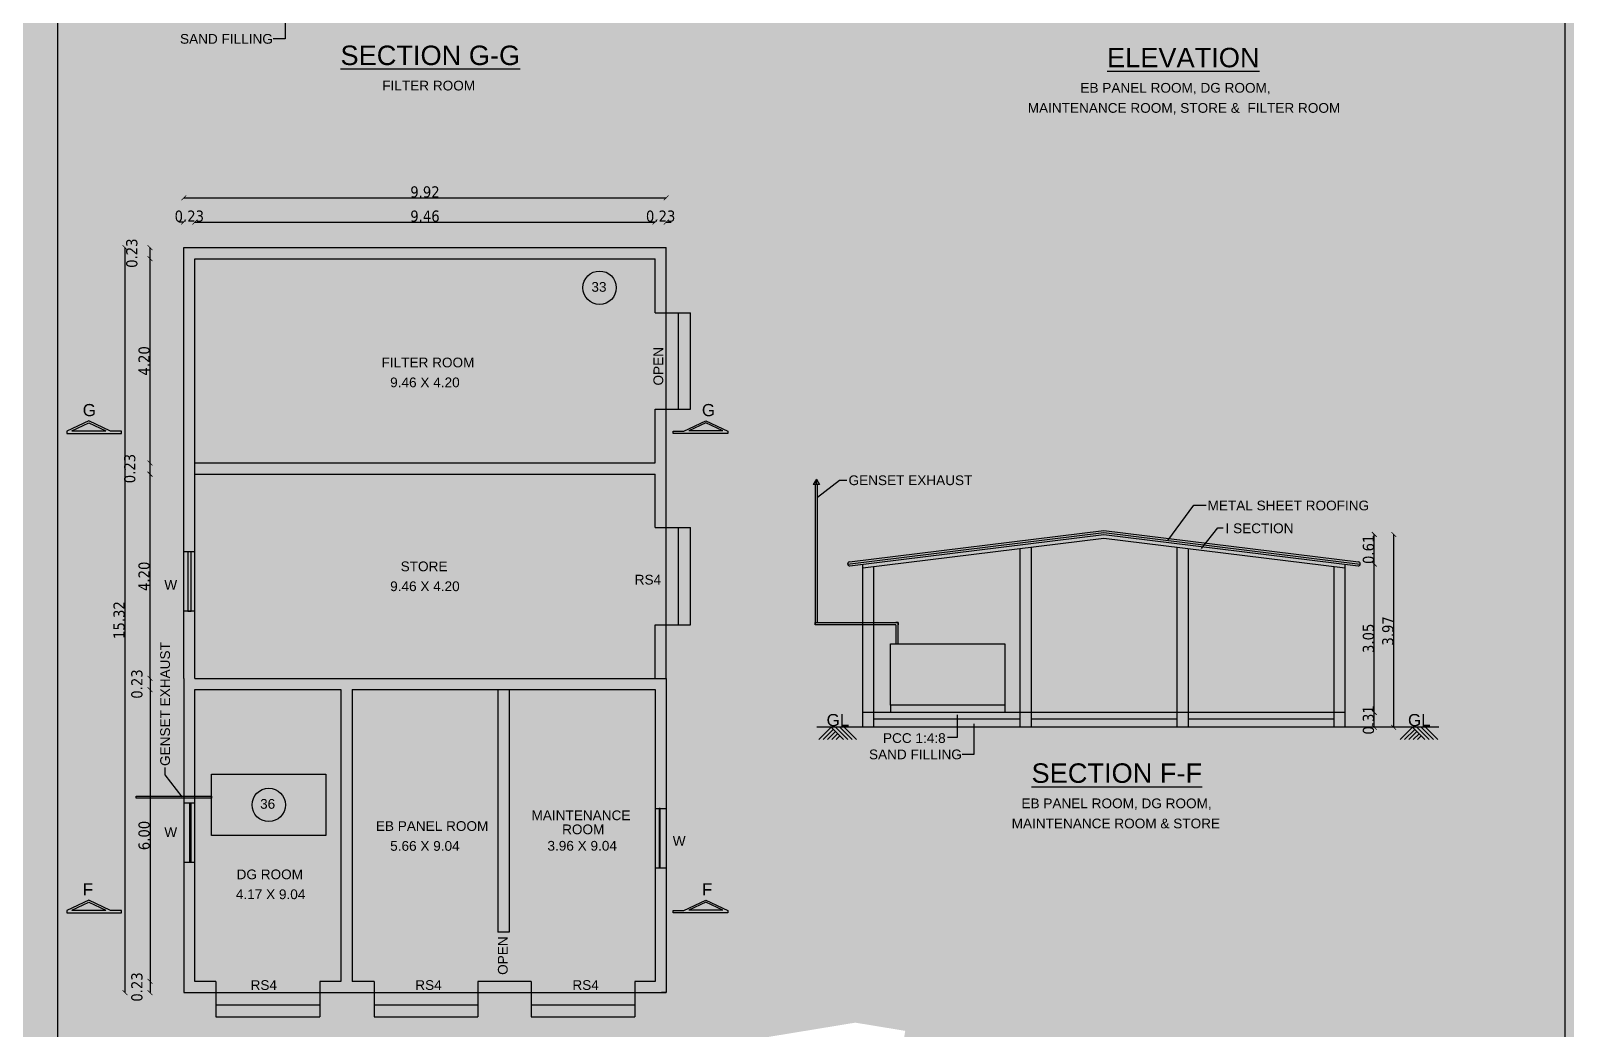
# Model space of a CAD drawing. Header units: metres. Extents: x 0 to 11269, y -5244 to -4054.
# Drawn here: x 10166.72 to 10198.29, y -4852.81 to -4832.27 of the extents above; entities that cross this region are included whole.
import ezdxf

# ---------------------------------------------------------------- set-up
doc = ezdxf.new("R2010")
doc.units = ezdxf.units.M
doc.header["$MEASUREMENT"] = 0
doc.header["$PDMODE"] = 2
doc.linetypes.add('HIDDEN', pattern=[0.375, 0.25, -0.125])
for name, color, linetype in [('2CON', 5, 'Continuous'), ('3CON', 3, 'Continuous'), ('BLK_7_PLINTH_HEIGHT', 7, 'Continuous'), ('BOUNDARY', 6, 'Continuous'), ('DIM', 3, 'Continuous'), ('G', 5, 'Continuous'), ('REIN', 3, 'Continuous'), ('TEX', 2, 'Continuous')]:
    doc.layers.add(name, color=color, linetype=linetype)
doc.styles.get("Standard").update_dxf_attribs({"font": 'arial.ttf'})
doc.styles.add('STYLE1', font='tahoma.ttf', dxfattribs={"height": 0.23})
doc.styles.add('SUBBU3', font='swissl.ttf', dxfattribs={"width": 0.8})
doc.dimstyles.new('300', dxfattribs={"dimscale": 0.1, "dimtxt": 500, "dimasz": 2000, "dimexe": 400, "dimexo": 1500, "dimgap": 0, "dimtad": 1, "dimlfac": 0.001, "dimzin": 0, "dimdsep": 46, "dimtxsty": 'Standard', "dimcen": 800, "dimse1": 1, "dimse2": 1, "dimclrd": 1, "dimclre": 5, "dimclrt": 3, "dimadec": 0, "dimazin": 0, "dimtfac": 1, "dimtix": 1, "dimtofl": 0, "dimtmove": 1, "dimatfit": 3, "dimfxl": 0, "dimtolj": 1, "dimtzin": 0, "dimarcsym": 0})
doc.dimstyles.new('FLOOR PLAN', dxfattribs={"dimtxt": 0.4, "dimasz": 0.1, "dimexe": 0.18, "dimexo": 0.0625, "dimgap": 0, "dimtad": 1, "dimzin": 0, "dimdsep": 46, "dimtxsty": 'Standard', "dimblk": 'ARCHTICK', "dimcen": 0.09, "dimse1": 1, "dimse2": 1, "dimclrd": 254, "dimclrt": 3, "dimadec": 0, "dimazin": 0, "dimtfac": 1, "dimtix": 1, "dimtofl": 0, "dimtmove": 1, "dimatfit": 0, "dimfxl": 0, "dimtolj": 1, "dimtzin": 0, "dimlwd": -1, "dimarcsym": 0})
doc.dimstyles.new('GG', dxfattribs={"dimscale": 0.1, "dimtxt": 2000, "dimasz": 2000, "dimexe": 400, "dimexo": 1500, "dimgap": 0.08, "dimtad": 1, "dimlfac": 0.001, "dimzin": 0, "dimdsep": 46, "dimtxsty": 'Standard', "dimcen": 800, "dimse1": 1, "dimse2": 1, "dimclrd": 1, "dimclre": 5, "dimclrt": 3, "dimadec": 0, "dimazin": 0, "dimtfac": 1, "dimtix": 1, "dimtofl": 0, "dimtmove": 0, "dimatfit": 3, "dimfxl": 0, "dimtolj": 1, "dimtzin": 0, "dimarcsym": 0})
doc.dimstyles.new('STY', dxfattribs={"dimscale": 0.9, "dimtxt": 0.23, "dimasz": 0.18, "dimexe": 0.15, "dimexo": 0.6, "dimgap": 0.1, "dimtad": 1, "dimtih": 1, "dimtoh": 1, "dimzin": 0, "dimdsep": 46, "dimtxsty": 'Standard', "dimblk": 'ARCHTICK', "dimcen": 0.09375, "dimdle": 0.1, "dimse1": 1, "dimse2": 1, "dimclrd": 256, "dimclrt": 256, "dimadec": 0, "dimazin": 0, "dimtfac": 1, "dimtix": 1, "dimtmove": 1, "dimatfit": 0, "dimfxl": 0, "dimtolj": 1, "dimtzin": 0, "dimlwd": -1, "dimarcsym": 0})

# ---------------------------------------------------------------- blocks, each defined once
blk = doc.blocks.new('_ArchTick')
at = {"color": 0, "lineweight": 0, "const_width": 0.15}
blk.add_lwpolyline([(-0.5, -0.5), (0.5, 0.5)], dxfattribs=at)
blk = doc.blocks.new('*D73')
at = {"layer": 'DEFPOINTS', "color": 0, "linetype": 'ByBlock', "ltscale": 100}
for p in [(10179.788, -4835.71), (10169.868, -4837.335), (10179.788, -4837.335)]:
    blk.add_point(p, dxfattribs=at)
at = {"layer": 'DIM', "color": 254, "linetype": 'HIDDEN', "ltscale": 100}
blk.add_line((10169.868, -4835.71), (10179.788, -4835.71), dxfattribs=at)
at = {"layer": 'DIM', "color": 254, "linetype": 'ByBlock', "ltscale": 100, "xscale": 0.1, "yscale": 0.1, "zscale": 0.1, "rotation": 180}
blk.add_blockref('_ArchTick', (10169.868, -4835.71), dxfattribs=at)
at = {"layer": 'DIM', "color": 254, "linetype": 'ByBlock', "ltscale": 100, "xscale": 0.1, "yscale": 0.1, "zscale": 0.1}
blk.add_blockref('_ArchTick', (10179.788, -4835.71), dxfattribs=at)
at = {"layer": 'DIM', "color": 3, "linetype": 'ByBlock', "ltscale": 100, "insert": (10174.828, -4835.591), "char_height": 0.23, "attachment_point": 5, "style": 'STYLE1'}
blk.add_mtext('\\A1;9.92', dxfattribs=at)
blk = doc.blocks.new('*D74')
at = {"layer": 'DEFPOINTS', "color": 0, "linetype": 'ByBlock', "ltscale": 100}
for p in [(10169.175, -4845.823), (10170.84, -4845.593), (10170.84, -4845.823)]:
    blk.add_point(p, dxfattribs=at)
at = {"layer": 'DIM', "color": 254, "linetype": 'HIDDEN', "ltscale": 100}
blk.add_line((10169.175, -4845.593), (10169.175, -4845.823), dxfattribs=at)
at = {"layer": 'DIM', "color": 254, "linetype": 'ByBlock', "ltscale": 100, "xscale": 0.1, "yscale": 0.1, "zscale": 0.1}
for p, rotation in [((10169.175, -4845.593), 90), ((10169.175, -4845.823), 270)]:
    blk.add_blockref('_ArchTick', p, dxfattribs=dict(at, rotation=rotation))
at = {"layer": 'DIM', "color": 3, "linetype": 'ByBlock', "ltscale": 100, "insert": (10168.907, -4845.708), "char_height": 0.23, "attachment_point": 5, "rotation": 90, "style": 'STYLE1'}
blk.add_mtext('\\A1;0.23', dxfattribs=at)
blk = doc.blocks.new('*D75')
at = {"layer": 'DEFPOINTS', "color": 0, "linetype": 'ByBlock', "ltscale": 100}
for p in [(10170.84, -4845.823), (10169.175, -4851.823), (10170.413, -4851.823)]:
    blk.add_point(p, dxfattribs=at)
at = {"layer": 'DIM', "color": 254, "linetype": 'HIDDEN', "ltscale": 100}
blk.add_line((10169.175, -4845.823), (10169.175, -4851.823), dxfattribs=at)
at = {"layer": 'DIM', "color": 254, "linetype": 'ByBlock', "ltscale": 100, "xscale": 0.1, "yscale": 0.1, "zscale": 0.1}
for p, rotation in [((10169.175, -4845.823), 90), ((10169.175, -4851.823), 270)]:
    blk.add_blockref('_ArchTick', p, dxfattribs=dict(at, rotation=rotation))
at = {"layer": 'DIM', "color": 3, "linetype": 'ByBlock', "ltscale": 100, "insert": (10169.055, -4848.823), "char_height": 0.23, "attachment_point": 5, "rotation": 90, "style": 'STYLE1'}
blk.add_mtext('\\A1;6.00', dxfattribs=at)
blk = doc.blocks.new('*D76')
at = {"layer": 'DEFPOINTS', "color": 0, "linetype": 'ByBlock', "ltscale": 100}
for p in [(10170.413, -4851.823), (10169.175, -4852.053), (10170.413, -4852.053)]:
    blk.add_point(p, dxfattribs=at)
at = {"layer": 'DIM', "color": 254, "linetype": 'HIDDEN', "ltscale": 100}
blk.add_line((10169.175, -4851.823), (10169.175, -4852.053), dxfattribs=at)
at = {"layer": 'DIM', "color": 254, "linetype": 'ByBlock', "ltscale": 100, "xscale": 0.1, "yscale": 0.1, "zscale": 0.1}
for p, rotation in [((10169.175, -4851.823), 90), ((10169.175, -4852.053), 270)]:
    blk.add_blockref('_ArchTick', p, dxfattribs=dict(at, rotation=rotation))
at = {"layer": 'DIM', "color": 3, "linetype": 'ByBlock', "ltscale": 100, "insert": (10168.907, -4851.938), "char_height": 0.23, "attachment_point": 5, "rotation": 90, "style": 'STYLE1'}
blk.add_mtext('\\A1;0.23', dxfattribs=at)
blk = doc.blocks.new('*D77')
at = {"layer": 'DEFPOINTS', "color": 0, "linetype": 'ByBlock', "ltscale": 100}
for p in [(10169.868, -4836.209), (10169.868, -4837.088), (10170.098, -4837.318)]:
    blk.add_point(p, dxfattribs=at)
at = {"layer": 'DIM', "color": 254, "linetype": 'HIDDEN', "ltscale": 100}
for p, q in [((10169.868, -4836.209), (10169.768, -4836.209)), ((10170.098, -4836.209), (10170.198, -4836.209))]:
    blk.add_line(p, q, dxfattribs=at)
at = {"layer": 'DIM', "color": 254, "linetype": 'ByBlock', "ltscale": 100, "xscale": 0.1, "yscale": 0.1, "zscale": 0.1}
blk.add_blockref('_ArchTick', (10169.868, -4836.209), dxfattribs=at)
at = {"layer": 'DIM', "color": 254, "linetype": 'ByBlock', "ltscale": 100, "xscale": 0.1, "yscale": 0.1, "zscale": 0.1, "rotation": 180}
blk.add_blockref('_ArchTick', (10170.098, -4836.209), dxfattribs=at)
at = {"layer": 'DIM', "color": 3, "linetype": 'ByBlock', "ltscale": 100, "insert": (10169.983, -4836.089), "char_height": 0.23, "attachment_point": 5, "style": 'STYLE1'}
blk.add_mtext('\\A1;0.23', dxfattribs=at)
blk = doc.blocks.new('*D78')
at = {"layer": 'DEFPOINTS', "color": 0, "linetype": 'ByBlock', "ltscale": 100}
for p in [(10179.558, -4836.209), (10170.098, -4837.318), (10179.558, -4837.318)]:
    blk.add_point(p, dxfattribs=at)
at = {"layer": 'DIM', "color": 254, "linetype": 'HIDDEN', "ltscale": 100}
blk.add_line((10170.098, -4836.209), (10179.558, -4836.209), dxfattribs=at)
at = {"layer": 'DIM', "color": 254, "linetype": 'ByBlock', "ltscale": 100, "xscale": 0.1, "yscale": 0.1, "zscale": 0.1, "rotation": 180}
blk.add_blockref('_ArchTick', (10170.098, -4836.209), dxfattribs=at)
at = {"layer": 'DIM', "color": 254, "linetype": 'ByBlock', "ltscale": 100, "xscale": 0.1, "yscale": 0.1, "zscale": 0.1}
blk.add_blockref('_ArchTick', (10179.558, -4836.209), dxfattribs=at)
at = {"layer": 'DIM', "color": 3, "linetype": 'ByBlock', "ltscale": 100, "insert": (10174.828, -4836.089), "char_height": 0.23, "attachment_point": 5, "style": 'STYLE1'}
blk.add_mtext('\\A1;9.46', dxfattribs=at)
blk = doc.blocks.new('*D79')
at = {"layer": 'DEFPOINTS', "color": 0, "linetype": 'ByBlock', "ltscale": 100}
for p in [(10179.788, -4836.209), (10179.558, -4837.318), (10179.788, -4837.318)]:
    blk.add_point(p, dxfattribs=at)
at = {"layer": 'DIM', "color": 254, "linetype": 'HIDDEN', "ltscale": 100}
for p, q in [((10179.558, -4836.209), (10179.458, -4836.209)), ((10179.788, -4836.209), (10179.888, -4836.209))]:
    blk.add_line(p, q, dxfattribs=at)
at = {"layer": 'DIM', "color": 254, "linetype": 'ByBlock', "ltscale": 100, "xscale": 0.1, "yscale": 0.1, "zscale": 0.1}
blk.add_blockref('_ArchTick', (10179.558, -4836.209), dxfattribs=at)
at = {"layer": 'DIM', "color": 254, "linetype": 'ByBlock', "ltscale": 100, "xscale": 0.1, "yscale": 0.1, "zscale": 0.1, "rotation": 180}
blk.add_blockref('_ArchTick', (10179.788, -4836.209), dxfattribs=at)
at = {"layer": 'DIM', "color": 3, "linetype": 'ByBlock', "ltscale": 100, "insert": (10179.673, -4836.089), "char_height": 0.23, "attachment_point": 5, "style": 'STYLE1'}
blk.add_mtext('\\A1;0.23', dxfattribs=at)
blk = doc.blocks.new('*D80')
at = {"layer": 'DEFPOINTS', "color": 0, "linetype": 'ByBlock', "ltscale": 100}
for p in [(10169.175, -4841.393), (10170.67, -4841.393), (10170.67, -4845.593)]:
    blk.add_point(p, dxfattribs=at)
at = {"layer": 'DIM', "color": 254, "linetype": 'HIDDEN', "ltscale": 100}
blk.add_line((10169.175, -4845.593), (10169.175, -4841.393), dxfattribs=at)
at = {"layer": 'DIM', "color": 254, "linetype": 'ByBlock', "ltscale": 100, "xscale": 0.1, "yscale": 0.1, "zscale": 0.1}
for p, rotation in [((10169.175, -4841.393), 90), ((10169.175, -4845.593), 270)]:
    blk.add_blockref('_ArchTick', p, dxfattribs=dict(at, rotation=rotation))
at = {"layer": 'DIM', "color": 3, "linetype": 'ByBlock', "ltscale": 100, "insert": (10169.055, -4843.493), "char_height": 0.23, "attachment_point": 5, "rotation": 90, "style": 'STYLE1'}
blk.add_mtext('\\A1;4.20', dxfattribs=at)
blk = doc.blocks.new('*D81')
at = {"layer": 'DEFPOINTS', "color": 0, "linetype": 'ByBlock', "ltscale": 100}
for p in [(10169.175, -4841.163), (10170.098, -4841.163), (10170.67, -4841.393)]:
    blk.add_point(p, dxfattribs=at)
at = {"layer": 'DIM', "color": 254, "linetype": 'HIDDEN', "ltscale": 100}
blk.add_line((10169.175, -4841.393), (10169.175, -4841.163), dxfattribs=at)
at = {"layer": 'DIM', "color": 254, "linetype": 'ByBlock', "ltscale": 100, "xscale": 0.1, "yscale": 0.1, "zscale": 0.1}
for p, rotation in [((10169.175, -4841.163), 90), ((10169.175, -4841.393), 270)]:
    blk.add_blockref('_ArchTick', p, dxfattribs=dict(at, rotation=rotation))
at = {"layer": 'DIM', "color": 3, "linetype": 'ByBlock', "ltscale": 100, "insert": (10168.76, -4841.278), "char_height": 0.23, "attachment_point": 5, "rotation": 90, "style": 'STYLE1'}
blk.add_mtext('\\A1;0.23', dxfattribs=at)
blk = doc.blocks.new('*D82')
at = {"layer": 'DEFPOINTS', "color": 0, "linetype": 'ByBlock', "ltscale": 100}
for p in [(10169.175, -4836.963), (10170.098, -4836.963), (10170.098, -4841.163)]:
    blk.add_point(p, dxfattribs=at)
at = {"layer": 'DIM', "color": 254, "linetype": 'HIDDEN', "ltscale": 100}
blk.add_line((10169.175, -4841.163), (10169.175, -4836.963), dxfattribs=at)
at = {"layer": 'DIM', "color": 254, "linetype": 'ByBlock', "ltscale": 100, "xscale": 0.1, "yscale": 0.1, "zscale": 0.1}
for p, rotation in [((10169.175, -4836.963), 90), ((10169.175, -4841.163), 270)]:
    blk.add_blockref('_ArchTick', p, dxfattribs=dict(at, rotation=rotation))
at = {"layer": 'DIM', "color": 3, "linetype": 'ByBlock', "ltscale": 100, "insert": (10169.055, -4839.063), "char_height": 0.23, "attachment_point": 5, "rotation": 90, "style": 'STYLE1'}
blk.add_mtext('\\A1;4.20', dxfattribs=at)
blk = doc.blocks.new('*D83')
at = {"layer": 'DEFPOINTS', "color": 0, "linetype": 'ByBlock', "ltscale": 100}
for p in [(10169.175, -4836.733), (10170.098, -4836.733), (10170.098, -4836.963)]:
    blk.add_point(p, dxfattribs=at)
at = {"layer": 'DIM', "color": 254, "linetype": 'HIDDEN', "ltscale": 100}
blk.add_line((10169.175, -4836.963), (10169.175, -4836.733), dxfattribs=at)
at = {"layer": 'DIM', "color": 254, "linetype": 'ByBlock', "ltscale": 100, "xscale": 0.1, "yscale": 0.1, "zscale": 0.1}
for p, rotation in [((10169.175, -4836.733), 90), ((10169.175, -4836.963), 270)]:
    blk.add_blockref('_ArchTick', p, dxfattribs=dict(at, rotation=rotation))
at = {"layer": 'DIM', "color": 3, "linetype": 'ByBlock', "ltscale": 100, "insert": (10168.802, -4836.848), "char_height": 0.23, "attachment_point": 5, "rotation": 90, "style": 'STYLE1'}
blk.add_mtext('\\A1;0.23', dxfattribs=at)
blk = doc.blocks.new('*D84')
at = {"layer": 'DEFPOINTS', "color": 0, "linetype": 'ByBlock', "ltscale": 100}
for p in [(10168.661, -4836.733), (10170.015, -4836.733), (10170.015, -4852.053)]:
    blk.add_point(p, dxfattribs=at)
at = {"layer": 'DIM', "color": 254, "linetype": 'HIDDEN', "ltscale": 100}
blk.add_line((10168.661, -4852.053), (10168.661, -4836.733), dxfattribs=at)
at = {"layer": 'DIM', "color": 254, "linetype": 'ByBlock', "ltscale": 100, "xscale": 0.1, "yscale": 0.1, "zscale": 0.1}
for p, rotation in [((10168.661, -4836.733), 90), ((10168.661, -4852.053), 270)]:
    blk.add_blockref('_ArchTick', p, dxfattribs=dict(at, rotation=rotation))
at = {"layer": 'DIM', "color": 3, "linetype": 'ByBlock', "ltscale": 100, "insert": (10168.541, -4844.393), "char_height": 0.23, "attachment_point": 5, "rotation": 90, "style": 'STYLE1'}
blk.add_mtext('\\A1;15.32', dxfattribs=at)
blk = doc.blocks.new('*D69')
at = {"layer": 'DEFPOINTS', "color": 0, "linetype": 'ByBlock', "ltscale": 100}
for p in [(10193.9, -4846.293), (10194.345, -4846.293), (10193.9, -4846.598)]:
    blk.add_point(p, dxfattribs=at)
at = {"layer": 'DIM', "color": 254, "linetype": 'HIDDEN', "ltscale": 100}
blk.add_line((10194.345, -4846.598), (10194.345, -4846.293), dxfattribs=at)
at = {"layer": 'DIM', "color": 254, "linetype": 'ByBlock', "ltscale": 100, "xscale": 0.1, "yscale": 0.1, "zscale": 0.1}
for p, rotation in [((10194.345, -4846.293), 90), ((10194.345, -4846.598), 270)]:
    blk.add_blockref('_ArchTick', p, dxfattribs=dict(at, rotation=rotation))
at = {"layer": 'DIM', "color": 3, "linetype": 'ByBlock', "ltscale": 100, "insert": (10194.225, -4846.446), "char_height": 0.23, "attachment_point": 5, "rotation": 90, "style": 'STYLE1'}
blk.add_mtext('\\A1;0.31', dxfattribs=at)
blk = doc.blocks.new('*D70')
at = {"layer": 'DEFPOINTS', "color": 0, "linetype": 'ByBlock', "ltscale": 100}
for p in [(10193.9, -4843.243), (10194.345, -4843.243), (10193.9, -4846.293)]:
    blk.add_point(p, dxfattribs=at)
at = {"layer": 'DIM', "color": 254, "linetype": 'HIDDEN', "ltscale": 100}
blk.add_line((10194.345, -4846.293), (10194.345, -4843.243), dxfattribs=at)
at = {"layer": 'DIM', "color": 254, "linetype": 'ByBlock', "ltscale": 100, "xscale": 0.1, "yscale": 0.1, "zscale": 0.1}
for p, rotation in [((10194.345, -4843.243), 90), ((10194.345, -4846.293), 270)]:
    blk.add_blockref('_ArchTick', p, dxfattribs=dict(at, rotation=rotation))
at = {"layer": 'DIM', "color": 3, "linetype": 'ByBlock', "ltscale": 100, "insert": (10194.225, -4844.768), "char_height": 0.23, "attachment_point": 5, "rotation": 90, "style": 'STYLE1'}
blk.add_mtext('\\A1;3.05', dxfattribs=at)
blk = doc.blocks.new('*D71')
at = {"layer": 'DEFPOINTS', "color": 0, "linetype": 'ByBlock', "ltscale": 100}
for p in [(10188.94, -4842.633), (10194.345, -4842.633), (10193.9, -4843.243)]:
    blk.add_point(p, dxfattribs=at)
at = {"layer": 'DIM', "color": 254, "linetype": 'HIDDEN', "ltscale": 100}
blk.add_line((10194.345, -4843.243), (10194.345, -4842.633), dxfattribs=at)
at = {"layer": 'DIM', "color": 254, "linetype": 'ByBlock', "ltscale": 100, "xscale": 0.1, "yscale": 0.1, "zscale": 0.1}
for p, rotation in [((10194.345, -4842.633), 90), ((10194.345, -4843.243), 270)]:
    blk.add_blockref('_ArchTick', p, dxfattribs=dict(at, rotation=rotation))
at = {"layer": 'DIM', "color": 3, "linetype": 'ByBlock', "ltscale": 100, "insert": (10194.225, -4842.938), "char_height": 0.23, "attachment_point": 5, "rotation": 90, "style": 'STYLE1'}
blk.add_mtext('\\A1;0.61', dxfattribs=at)
blk = doc.blocks.new('*D72')
at = {"layer": 'DEFPOINTS', "color": 0, "linetype": 'ByBlock', "ltscale": 100}
for p in [(10194.345, -4842.633), (10194.745, -4842.633), (10194.217, -4846.598)]:
    blk.add_point(p, dxfattribs=at)
at = {"layer": 'DIM', "color": 254, "linetype": 'HIDDEN', "ltscale": 100}
blk.add_line((10194.745, -4846.598), (10194.745, -4842.633), dxfattribs=at)
at = {"layer": 'DIM', "color": 254, "linetype": 'ByBlock', "ltscale": 100, "xscale": 0.1, "yscale": 0.1, "zscale": 0.1}
for p, rotation in [((10194.745, -4842.633), 90), ((10194.745, -4846.598), 270)]:
    blk.add_blockref('_ArchTick', p, dxfattribs=dict(at, rotation=rotation))
at = {"layer": 'DIM', "color": 3, "linetype": 'ByBlock', "ltscale": 100, "insert": (10194.625, -4844.616), "char_height": 0.23, "attachment_point": 5, "rotation": 90, "style": 'STYLE1'}
blk.add_mtext('\\A1;3.97', dxfattribs=at)
blk = doc.blocks.new('*D194')
at = {"layer": 'BLK_7_PLINTH_HEIGHT'}
for p, q in [((10337.138, -4839.768), (10337.138, -4839.606)), ((10337.138, -4839.768), (10337.138, -4839.798)), ((10337.138, -4840.218), (10337.138, -4840.189)), ((10337.138, -4840.218), (10337.138, -4840.38))]:
    blk.add_line(p, q, dxfattribs=at)
at = {"layer": 'DEFPOINTS', "color": 0, "linetype": 'ByBlock'}
for p in [(0, -4839.768), (10337.138, -4839.768), (10337.649, -4840.218)]:
    blk.add_point(p, dxfattribs=at)
at = {"layer": 'BLK_7_PLINTH_HEIGHT', "linetype": 'ByBlock', "xscale": 0.162, "yscale": 0.162, "zscale": 0.162}
for p, rotation in [((10337.138, -4839.768), 270), ((10337.138, -4840.218), 90)]:
    blk.add_blockref('_ArchTick', p, dxfattribs=dict(at, rotation=rotation))
at = {"layer": 'BLK_7_PLINTH_HEIGHT', "linetype": 'ByBlock', "insert": (10337.138, -4839.993), "char_height": 0.207, "attachment_point": 5}
blk.add_mtext('\\A1;0.45', dxfattribs=at)

msp = doc.modelspace()

# ---------------------------------------------------------------- linework, layer by layer
at = {"linetype": 'ByBlock'}
msp.add_lwpolyline([(10167.27453, -4858.57439), (10198.2705, -4858.57439), (10198.2705, -4822.31075), (10167.27453, -4822.31075)], close=True, dxfattribs=at)
at = {"layer": '2CON'}
for p, q in [((10182.92627, -4846.85025), (10183.17828, -4846.59824)), ((10183.01537, -4846.85025), (10183.22283, -4846.64279)), ((10183.10447, -4846.85025), (10183.26738, -4846.68734)), ((10183.43029, -4846.85025), (10183.17828, -4846.59824)), ((10183.19357, -4846.85025), (10183.31193, -4846.73189)), ((10183.51939, -4846.85025), (10183.26738, -4846.59824)), ((10183.28267, -4846.85025), (10183.35648, -4846.77644)), ((10183.60849, -4846.85025), (10183.35648, -4846.59824)), ((10183.69759, -4846.85025), (10183.44558, -4846.59824)), ((10194.8786, -4846.85025), (10195.13061, -4846.59824)), ((10194.9677, -4846.85025), (10195.17516, -4846.64279)), ((10195.0568, -4846.85025), (10195.21971, -4846.68734)), ((10195.38262, -4846.85025), (10195.13061, -4846.59824)), ((10195.1459, -4846.85025), (10195.26426, -4846.73189)), ((10195.47172, -4846.85025), (10195.21971, -4846.59824)), ((10195.235, -4846.85025), (10195.30881, -4846.77644)), ((10195.56082, -4846.85025), (10195.30881, -4846.59824)), ((10195.64992, -4846.85025), (10195.39791, -4846.59824))]:
    msp.add_line(p, q, dxfattribs=at)
at = {"layer": 'DIM', "color": 4, "linetype": 'ByBlock', "ltscale": 100}
for p, q in [((10169.868, -4845.59277), (10169.868, -4836.73277)), ((10169.868, -4836.73277), (10179.7878, -4836.73277)), ((10179.7878, -4844.49277), (10179.7878, -4836.73277)), ((10170.098, -4845.59277), (10170.098, -4836.96277)), ((10170.098, -4836.96277), (10179.5578, -4836.96277)), ((10179.5578, -4838.07558), (10179.5578, -4836.96277)), ((10179.5578, -4838.07558), (10179.7878, -4838.07558)), ((10179.7878, -4838.07558), (10180.2878, -4838.07558)), ((10180.0378, -4840.055), (10180.0378, -4838.07558)), ((10180.2878, -4840.055), (10180.2878, -4838.07558)), ((10179.5578, -4841.16277), (10179.5578, -4840.055)), ((10179.5578, -4840.055), (10179.7878, -4840.055)), ((10179.7878, -4840.055), (10180.2878, -4840.055)), ((10170.098, -4841.16277), (10179.5578, -4841.16277)), ((10170.098, -4841.39277), (10179.5578, -4841.39277)), ((10179.5578, -4842.49277), (10179.5578, -4841.39277)), ((10179.5578, -4842.49277), (10179.7878, -4842.49277)), ((10179.7878, -4842.49277), (10180.2878, -4842.49277)), ((10180.0378, -4844.49277), (10180.0378, -4842.49277)), ((10180.2878, -4844.49277), (10180.2878, -4842.49277)), ((10183.51769, -4843.24131), (10188.78712, -4842.59324)), ((10183.55225, -4843.19706), (10188.78712, -4842.55324)), ((10183.56194, -4843.27586), (10188.78712, -4842.63324)), ((10183.82722, -4843.31942), (10188.78712, -4842.70942)), ((10188.78712, -4842.55324), (10194.02199, -4843.19706)), ((10188.78712, -4842.59324), (10194.05655, -4843.24131)), ((10188.78712, -4842.63324), (10194.0123, -4843.27586)), ((10188.78712, -4842.70942), (10193.74702, -4843.31942)), ((10187.05702, -4842.9222), (10187.05702, -4846.59824)), ((10187.28702, -4842.89391), (10187.28702, -4846.59824)), ((10190.28702, -4842.89389), (10190.28702, -4846.59824)), ((10190.51702, -4842.92218), (10190.51702, -4846.59824)), ((10183.82722, -4846.59824), (10183.82722, -4843.24324)), ((10184.05722, -4846.59824), (10184.05722, -4843.29114)), ((10193.51702, -4846.59824), (10193.51702, -4843.29114)), ((10193.74702, -4846.59824), (10193.74702, -4843.24324)), ((10170.098, -4844.21277), (10169.868, -4844.21277)), ((10179.5578, -4845.59277), (10179.5578, -4844.49277)), ((10179.5578, -4844.49277), (10179.7878, -4844.49277)), ((10179.7878, -4845.59277), (10179.7878, -4844.49277)), ((10179.7878, -4844.49277), (10180.2878, -4844.49277)), ((10169.868, -4845.59277), (10169.868, -4852.05277)), ((10170.098, -4845.59277), (10179.7878, -4845.59277)), ((10173.0978, -4845.82277), (10173.0978, -4851.82277)), ((10173.3278, -4845.82277), (10173.3278, -4851.82277)), ((10176.3278, -4845.82277), (10176.3278, -4850.81233)), ((10176.5578, -4845.82277), (10176.5578, -4850.81233)), ((10179.5578, -4845.59277), (10179.7878, -4845.59277)), ((10179.5578, -4845.82277), (10179.5578, -4851.82277)), ((10179.7878, -4845.59277), (10179.7878, -4852.05277)), ((10184.39612, -4846.14324), (10184.39612, -4846.29324)), ((10186.75094, -4846.14324), (10186.75094, -4846.29324)), ((10193.74702, -4846.29324), (10183.82722, -4846.29324)), ((10187.05702, -4846.43308), (10184.05722, -4846.43308)), ((10190.28702, -4846.43308), (10187.28702, -4846.43308)), ((10193.51702, -4846.43308), (10190.51702, -4846.43308)), ((10195.67268, -4846.59824), (10182.88076, -4846.59824)), ((10170.098, -4848.15968), (10169.868, -4848.15968)), ((10179.5578, -4848.26907), (10179.7878, -4848.26907)), ((10170.098, -4849.37968), (10169.868, -4849.37968)), ((10179.5578, -4849.48907), (10179.7878, -4849.48907)), ((10170.52848, -4851.82277), (10170.52848, -4852.05277)), ((10172.66348, -4851.82277), (10172.66348, -4852.05277)), ((10173.78004, -4851.82277), (10173.78004, -4852.05277)), ((10175.91504, -4851.82277), (10175.91504, -4852.05277)), ((10177.01004, -4851.82277), (10177.01004, -4852.05277)), ((10179.14504, -4851.82277), (10179.14504, -4852.05277)), ((10169.868, -4852.05277), (10170.52848, -4852.05277)), ((10170.52848, -4852.05277), (10170.52848, -4852.55277)), ((10170.52848, -4852.05277), (10172.66348, -4852.05277)), ((10172.66348, -4852.05277), (10179.7878, -4852.05277)), ((10172.66348, -4852.05277), (10172.66348, -4852.55277)), ((10173.78004, -4852.05277), (10173.78004, -4852.55277)), ((10175.91504, -4852.05277), (10175.91504, -4852.55277)), ((10177.01004, -4852.05277), (10177.01004, -4852.55277)), ((10177.01004, -4852.05277), (10179.14504, -4852.05277)), ((10179.14504, -4852.05277), (10179.14504, -4852.55277)), ((10179.69301, -4852.05277), (10179.7878, -4852.05277)), ((10170.52848, -4852.30277), (10172.66348, -4852.30277)), ((10173.78004, -4852.30277), (10175.91504, -4852.30277)), ((10177.01004, -4852.30277), (10179.14504, -4852.30277)), ((10170.52848, -4852.55277), (10172.66348, -4852.55277)), ((10173.78004, -4852.55277), (10175.91504, -4852.55277)), ((10177.01004, -4852.55277), (10179.14504, -4852.55277))]:
    msp.add_line(p, q, dxfattribs=at)
at = {"layer": 'DIM', "color": 1, "linetype": 'ByBlock', "ltscale": 100}
for p, q in [((10182.8745, -4841.49393), (10182.80737, -4841.6042)), ((10182.94164, -4841.6042), (10182.80737, -4841.6042)), ((10182.8745, -4841.49393), (10182.94164, -4841.6042)), ((10170.098, -4842.99277), (10169.868, -4842.99277)), ((10176.5578, -4850.81233), (10176.3278, -4850.81233))]:
    msp.add_line(p, q, dxfattribs=at)
for points in [[(10182.89717, -4844.44482), (10182.89717, -4841.6042), (10182.85184, -4841.6042), (10182.85184, -4844.46737)], [(10184.51123, -4844.48992), (10182.85184, -4844.48992), (10182.85184, -4844.44482), (10184.55656, -4844.44482), (10184.55656, -4844.48992)], [(10184.51123, -4844.48992), (10184.51123, -4844.88458), (10184.55656, -4844.88458), (10184.55656, -4844.44482), (10184.51123, -4844.44482)]]:
    msp.add_lwpolyline(points, dxfattribs=at)
for points in [[(10182.88055, -4841.58505), (10182.86818, -4841.58505), (10182.86818, -4841.53582), (10182.88055, -4841.53582)], [(10168.89262, -4848.01209), (10170.4369, -4848.01209), (10170.4369, -4848.05719), (10168.89262, -4848.05719)]]:
    msp.add_lwpolyline(points, close=True, dxfattribs=at)
at = {"layer": 'DIM', "color": 4, "linetype": 'ByBlock', "ltscale": 100}
for points in [[(10170.01797, -4842.99277), (10169.95381, -4842.99277), (10169.95381, -4844.21277), (10170.01797, -4844.21277)], [(10184.39612, -4844.88458), (10186.75094, -4844.88458), (10186.75094, -4846.14324), (10184.39612, -4846.14324)], [(10170.4369, -4847.56115), (10172.79172, -4847.56115), (10172.79172, -4848.81981), (10170.4369, -4848.81981)], [(10169.99326, -4848.15968), (10170.01269, -4848.15968), (10170.01269, -4849.37968), (10169.99326, -4849.37968)], [(10179.66254, -4848.26907), (10179.64311, -4848.26907), (10179.64311, -4849.48907), (10179.66254, -4849.48907)]]:
    msp.add_lwpolyline(points, close=True, dxfattribs=at)
for points in [[(10170.52848, -4851.82277), (10170.098, -4851.82277), (10170.098, -4845.82277), (10173.0978, -4845.82277)], [(10173.3278, -4845.82277), (10179.5578, -4845.82277)], [(10173.0978, -4851.82277), (10172.66348, -4851.82277)], [(10173.78004, -4851.82277), (10173.3278, -4851.82277)], [(10177.01004, -4851.82277), (10175.91504, -4851.82277)], [(10179.5578, -4851.82277), (10179.14504, -4851.82277)], [(10179.7878, -4852.05277), (10179.69301, -4852.05277)]]:
    msp.add_lwpolyline(points, dxfattribs=at)
for centre in [(10178.41742, -4837.55823), (10171.61526, -4848.19359)]:
    msp.add_circle(centre, 0.34298, dxfattribs=at)
for centre, start, end in [((10183.5571, -4843.23646), 97.011389, 277.011389), ((10194.01714, -4843.23646), 262.988611, 82.988611)]:
    msp.add_arc(centre, 0.0397, start, end, dxfattribs=at)
at = {"layer": 'G'}
for p, q in [((10167.56643, -4840.50501), (10167.91621, -4840.33886)), ((10167.56643, -4840.50501), (10168.26599, -4840.50501)), ((10167.91621, -4840.33886), (10168.26599, -4840.50501)), ((10180.60257, -4840.33886), (10180.25279, -4840.50501)), ((10180.95235, -4840.50501), (10180.25279, -4840.50501)), ((10180.95235, -4840.50501), (10180.60257, -4840.33886)), ((10167.56643, -4850.36106), (10167.91621, -4850.19491)), ((10167.91621, -4850.19491), (10168.26599, -4850.36106)), ((10180.60257, -4850.19491), (10180.25279, -4850.36106)), ((10180.95235, -4850.36106), (10180.60257, -4850.19491)), ((10167.56643, -4850.36106), (10168.26599, -4850.36106)), ((10180.95235, -4850.36106), (10180.25279, -4850.36106))]:
    msp.add_line(p, q, dxfattribs=at)
at = {"layer": 'REIN'}
for points in [[(10168.59115, -4840.555), (10168.59115, -4840.51188), (10168.36615, -4840.51188), (10167.91615, -4840.29813), (10167.46615, -4840.51188), (10167.46615, -4840.555), (10168.59115, -4840.555)], [(10179.92763, -4840.555), (10179.92763, -4840.51188), (10180.15263, -4840.51188), (10180.60263, -4840.29813), (10181.05263, -4840.51188), (10181.05263, -4840.555), (10179.92763, -4840.555)], [(10168.59115, -4850.41106), (10168.59115, -4850.36793), (10168.36615, -4850.36793), (10167.91615, -4850.15418), (10167.46615, -4850.36793), (10167.46615, -4850.41106), (10168.59115, -4850.41106)], [(10179.92763, -4850.41106), (10179.92763, -4850.36793), (10180.15263, -4850.36793), (10180.60263, -4850.15418), (10181.05263, -4850.36793), (10181.05263, -4850.41106), (10179.92763, -4850.41106)]]:
    msp.add_lwpolyline(points, close=True, dxfattribs=at)

# ---------------------------------------------------------------- texts
at = {"color": 2}
for p in [(10183.08437, -4846.57484), (10195.0367, -4846.57484)]:
    msp.add_text('GL', height=0.25, dxfattribs=at).set_placement(p)
at = {"layer": '2CON', "color": 6, "linetype": 'Continuous'}
for s, p in [('33', (10178.24879, -4837.64201)), ('36', (10171.43829, -4848.27327))]:
    msp.add_text(s, height=0.2, dxfattribs=at).set_placement(p)
at = {"layer": '2CON', "color": 3, "linetype": 'Continuous'}
for s, p in [('OPEN', (10179.72515, -4839.56998)), ('GENSET EXHAUST', (10169.5851, -4847.39324)), ('OPEN', (10176.52748, -4851.68861))]:
    msp.add_text(s, height=0.2, rotation=90, dxfattribs=at).set_placement(p)
for s, p in [('FILTER ROOM', (10173.93519, -4839.1963)), ('9.46 X 4.20', (10174.11223, -4839.60533)), ('GENSET EXHAUST', (10183.53599, -4841.61799)), ('METAL SHEET ROOFING', (10190.91689, -4842.13674)), ('I SECTION', (10191.28668, -4842.60626)), ('STORE', (10174.32761, -4843.38868)), ('W', (10169.46982, -4843.76892)), ('9.46 X 4.20', (10174.11223, -4843.79771)), ('RS4', (10179.13995, -4843.66189)), ('MAINTENANCE ', (10177.01842, -4848.50786)), ('W', (10169.46982, -4848.85284)), ('EB PANEL ROOM', (10173.81787, -4848.72846)), ('5.66 X 9.04', (10174.11223, -4849.13749)), ('3.96 X 9.04', (10177.3455, -4849.13437)), ('W', (10179.92201, -4849.03484)), ('DG ROOM', (10170.95501, -4849.72249)), ('4.17 X 9.04', (10170.94019, -4850.13151)), ('RS4', (10171.24227, -4851.99777)), ('RS4', (10174.62858, -4851.99777)), ('RS4', (10177.85858, -4851.99777))]:
    msp.add_text(s, height=0.2, dxfattribs=at).set_placement(p)
at = {"layer": '2CON', "color": 3, "linetype": 'Continuous', "insert": (10177.64708, -4848.59647), "char_height": 0.2, "width": 0.8673602, "attachment_point": 1}
msp.add_mtext('ROOM', dxfattribs=at)
at = {"layer": '3CON', "lineweight": 30}
for s, p in [('SAND FILLING', (10169.79205, -4832.54167)), ('PCC 1:4:8', (10184.24407, -4846.91968)), ('SAND FILLING', (10183.95628, -4847.2554))]:
    msp.add_text(s, height=0.2, dxfattribs=at).set_placement(p)
at = {"layer": '3CON'}
for s, p in [('FILTER ROOM', (10173.94988, -4833.5025)), ('EB PANEL ROOM, DG ROOM,', (10188.30221, -4833.54832)), ('MAINTENANCE ROOM, STORE &  FILTER ROOM', (10187.21954, -4833.9619)), ('EB PANEL ROOM, DG ROOM,', (10187.0904, -4848.26205)), ('MAINTENANCE ROOM & STORE', (10186.88955, -4848.67563))]:
    msp.add_text(s, height=0.2, dxfattribs=at).set_placement(p)
at = {"layer": 'TEX', "style": 'SUBBU3'}
for s, p in [('%%USECTION G-G', (10173.0909, -4832.98017)), ('%%UELEVATION', (10188.85011, -4833.02598)), ('%%USECTION F-F', (10187.29821, -4847.73971))]:
    msp.add_text(s, height=0.4, dxfattribs=at).set_placement(p)
at = {"layer": 'TEX', "color": 11, "style": 'SUBBU3'}
for s, p in [('G', (10167.79122, -4840.19977)), ('G', (10180.52067, -4840.19977)), ('F', (10167.79122, -4850.05582)), ('F', (10180.52067, -4850.05582))]:
    msp.add_text(s, height=0.25, dxfattribs=at).set_placement(p)

# ---------------------------------------------------------------- dimensions: what is measured, and where the dimension line sits
at = {"layer": 'BLK_7_PLINTH_HEIGHT', "linetype": 'ByBlock'}
dim = msp.add_linear_dim(base=(10337.1376, -4839.76823), p1=(10337.64868, -4840.21823), p2=(0, -4839.76823), angle=90, dimstyle='STY', dxfattribs=at)
dim.commit()
dim.dimension.update_dxf_attribs({"geometry": '*D194', "text_midpoint": (10337.1376, -4839.99323)})
at = {"layer": 'DIM', "color": 4, "linetype": 'ByBlock', "ltscale": 100}
for base, p1, p2, picture, middle in [((10179.7878, -4835.71028), (10169.868, -4837.33545), (10179.7878, -4837.33545), '*D73', (10174.8279, -4835.59065)), ((10169.868, -4836.20895), (10170.098, -4837.3183), (10169.868, -4837.0883), '*D77', (10169.983, -4836.08916)), ((10179.5578, -4836.20895), (10170.098, -4837.3183), (10179.5578, -4837.3183), '*D78', (10174.8279, -4836.08924)), ((10179.7878, -4836.20895), (10179.5578, -4837.3183), (10179.7878, -4837.3183), '*D79', (10179.6728, -4836.08916))]:
    dim = msp.add_linear_dim(base=base, p1=p1, p2=p2, dimstyle='FLOOR PLAN', override={"dimtxsty": 'STYLE1'}, dxfattribs=at)
    dim.commit()
    dim.dimension.update_dxf_attribs({"geometry": picture, "text_midpoint": middle})
at = {"layer": 'DIM', "color": 1, "linetype": 'ByBlock', "ltscale": 100}
for base, p1, p2, picture, middle in [((10168.6605, -4836.73277), (10170.01473, -4852.05277), (10170.01473, -4836.73277), '*D84', (10168.54071, -4844.39277)), ((10169.1748, -4836.96277), (10170.098, -4841.16277), (10170.098, -4836.96277), '*D82', (10169.05502, -4839.06277)), ((10169.1748, -4841.39277), (10170.67025, -4845.59277), (10170.67025, -4841.39277), '*D80', (10169.05502, -4843.49277)), ((10194.7451817512, -4842.6332390073), (10194.2171024701, -4846.5982390073), (10194.3448309831, -4842.6332390073), '*D72', (10194.6253933026, -4844.6157390073)), ((10194.34483, -4843.24324), (10193.89964, -4846.29324), (10193.89964, -4843.24324), '*D70', (10194.22504, -4844.76824))]:
    dim = msp.add_linear_dim(base=base, p1=p1, p2=p2, angle=90, dimstyle='FLOOR PLAN', override={"dimtxsty": 'STYLE1'}, dxfattribs=at)
    dim.commit()
    dim.dimension.update_dxf_attribs({"geometry": picture, "text_midpoint": middle})
for base, p1, p2, picture, middle in [((10169.1748, -4836.73277), (10170.098, -4836.96277), (10170.098, -4836.73277), '*D83', (10168.92182, -4836.84777)), ((10169.1748, -4841.16277), (10170.67025, -4841.39277), (10170.098, -4841.16277), '*D81', (10168.87935, -4841.27777)), ((10194.3448309832, -4846.2932390073), (10193.8996396136, -4846.5982390073), (10193.8996396136, -4846.2932390073), '*D69', (10194.3448309831, -4846.4457390073))]:
    dim = msp.add_linear_dim(base=base, p1=p1, p2=p2, angle=90, dimstyle='FLOOR PLAN', override={"dimtxsty": 'STYLE1'}, dxfattribs=at)
    dim.commit()
    dim.dimension.update_dxf_attribs({"geometry": picture, "text_midpoint": middle, "dimtype": 160})
at = {"layer": 'DIM', "color": 4, "linetype": 'ByBlock', "ltscale": 100}
for base, p1, p2, picture, middle in [((10194.34483, -4842.63324), (10193.89964, -4843.24324), (10188.93974, -4842.63324), '*D71', (10194.22512, -4842.93824)), ((10169.1748, -4851.82277), (10170.84018, -4845.82277), (10170.41281, -4851.82277), '*D75', (10169.05509, -4848.82277))]:
    dim = msp.add_linear_dim(base=base, p1=p1, p2=p2, angle=90, dimstyle='FLOOR PLAN', override={"dimtxsty": 'STYLE1'}, dxfattribs=at)
    dim.commit()
    dim.dimension.update_dxf_attribs({"geometry": picture, "text_midpoint": middle})
for base, p1, p2, picture, middle in [((10169.1748, -4845.82277), (10170.84018, -4845.59277), (10170.84018, -4845.82277), '*D74', (10169.02708, -4845.70777)), ((10169.1748, -4852.05277), (10170.41281, -4851.82277), (10170.41281, -4852.05277), '*D76', (10169.02708, -4851.93777))]:
    dim = msp.add_linear_dim(base=base, p1=p1, p2=p2, angle=90, dimstyle='FLOOR PLAN', override={"dimtxsty": 'STYLE1'}, dxfattribs=at)
    dim.commit()
    dim.dimension.update_dxf_attribs({"geometry": picture, "text_midpoint": middle, "dimtype": 160})

# ---------------------------------------------------------------- leaders
at = {"layer": 'BOUNDARY', "color": 4, "ltscale": 30}
for points in [[(10156.88275, -4816.28577), (10156.88275, -4817.78655), (10156.6851, -4817.78655)], [(10157.22775, -4816.83427), (10157.22775, -4818.22809), (10156.98519, -4818.22809)], [(10171.60561, -4831.62672), (10171.60561, -4832.09327), (10171.40796, -4832.09327)], [(10171.95061, -4831.80963), (10171.95061, -4832.44293), (10171.70806, -4832.44293)], [(10153.66876, -4834.3081), (10153.66876, -4835.14302), (10153.47111, -4835.14302)], [(10222.57304, -4834.45386), (10222.57304, -4835.00678), (10222.37539, -4835.00678)], [(10228.28889, -4834.45386), (10228.28889, -4835.00678), (10228.09124, -4835.00678)], [(10154.01376, -4834.63564), (10154.01376, -4835.58456), (10153.7712, -4835.58456)], [(10222.91804, -4834.56332), (10222.91804, -4835.44833), (10222.67548, -4835.44833)], [(10228.63389, -4834.56332), (10228.63389, -4835.44833), (10228.39133, -4835.44833)], [(10185.76985, -4846.34045), (10185.76985, -4846.807), (10185.5722, -4846.807)], [(10186.11485, -4846.52335), (10186.11485, -4847.15666), (10185.87229, -4847.15666)], [(10150.26952, -4851.87735), (10150.26952, -4852.99218), (10150.07187, -4852.99218)], [(10150.61452, -4852.20488), (10150.61452, -4853.43373), (10150.37196, -4853.43373)]]:
    msp.add_leader(points, dimstyle='GG', override={"dimgap": 0.04, "dimtad": 0}, dxfattribs=at)
at = {"layer": 'DIM', "color": 4, "linetype": 'ByBlock', "ltscale": 100}
for points in [[(10153.46239, -4841.39904), (10153.46239, -4840.53661), (10153.57002, -4840.53661)], [(10153.81052, -4841.74561), (10153.81052, -4841.17861), (10153.88852, -4841.17861)], [(10238.737, -4837.25465), (10238.40361, -4836.58757), (10238.2987, -4836.58757)], [(10316.131, -4839.09837), (10315.79761, -4838.4313), (10315.6927, -4838.4313)], [(10273.44292, -4845.25866), (10273.10953, -4844.59159), (10273.00462, -4844.59159)], [(10190.10033, -4842.75475), (10190.63221, -4842.02887), (10190.8912, -4842.02887)], [(10190.79033, -4842.9229), (10191.12914, -4842.49859), (10191.2403, -4842.49859)], [(10169.83386, -4848.03064), (10169.48627, -4847.57697), (10169.48627, -4847.42542)], [(10182.8986, -4841.86674), (10183.35226, -4841.51916), (10183.50381, -4841.51916)], [(10253.9427, -4843.84336), (10253.48487, -4843.795), (10253.48487, -4843.549)], [(10169.77073, -4830.83561), (10168.88425, -4830.83561), (10168.88425, -4830.58961)], [(10219.52754, -4834.15489), (10218.71254, -4834.15489), (10218.71254, -4833.72639)], [(10117.54979, -4841.8005), (10118.46979, -4841.8005)], [(10203.43685, -4849.42255), (10202.77585, -4849.42255), (10202.77585, -4849.21605)], [(10205.8842, -4845.65979), (10205.8842, -4846.11782), (10206.0342, -4846.11782)], [(10150.19052, -4848.10235), (10150.19052, -4848.52361), (10150.29302, -4848.52361)]]:
    msp.add_leader(points, dimstyle='300', override={"dimgap": 0.04, "dimtad": 0, "dimfxl": 0.1875}, dxfattribs=at)

doc.saveas('drawing.dxf')
